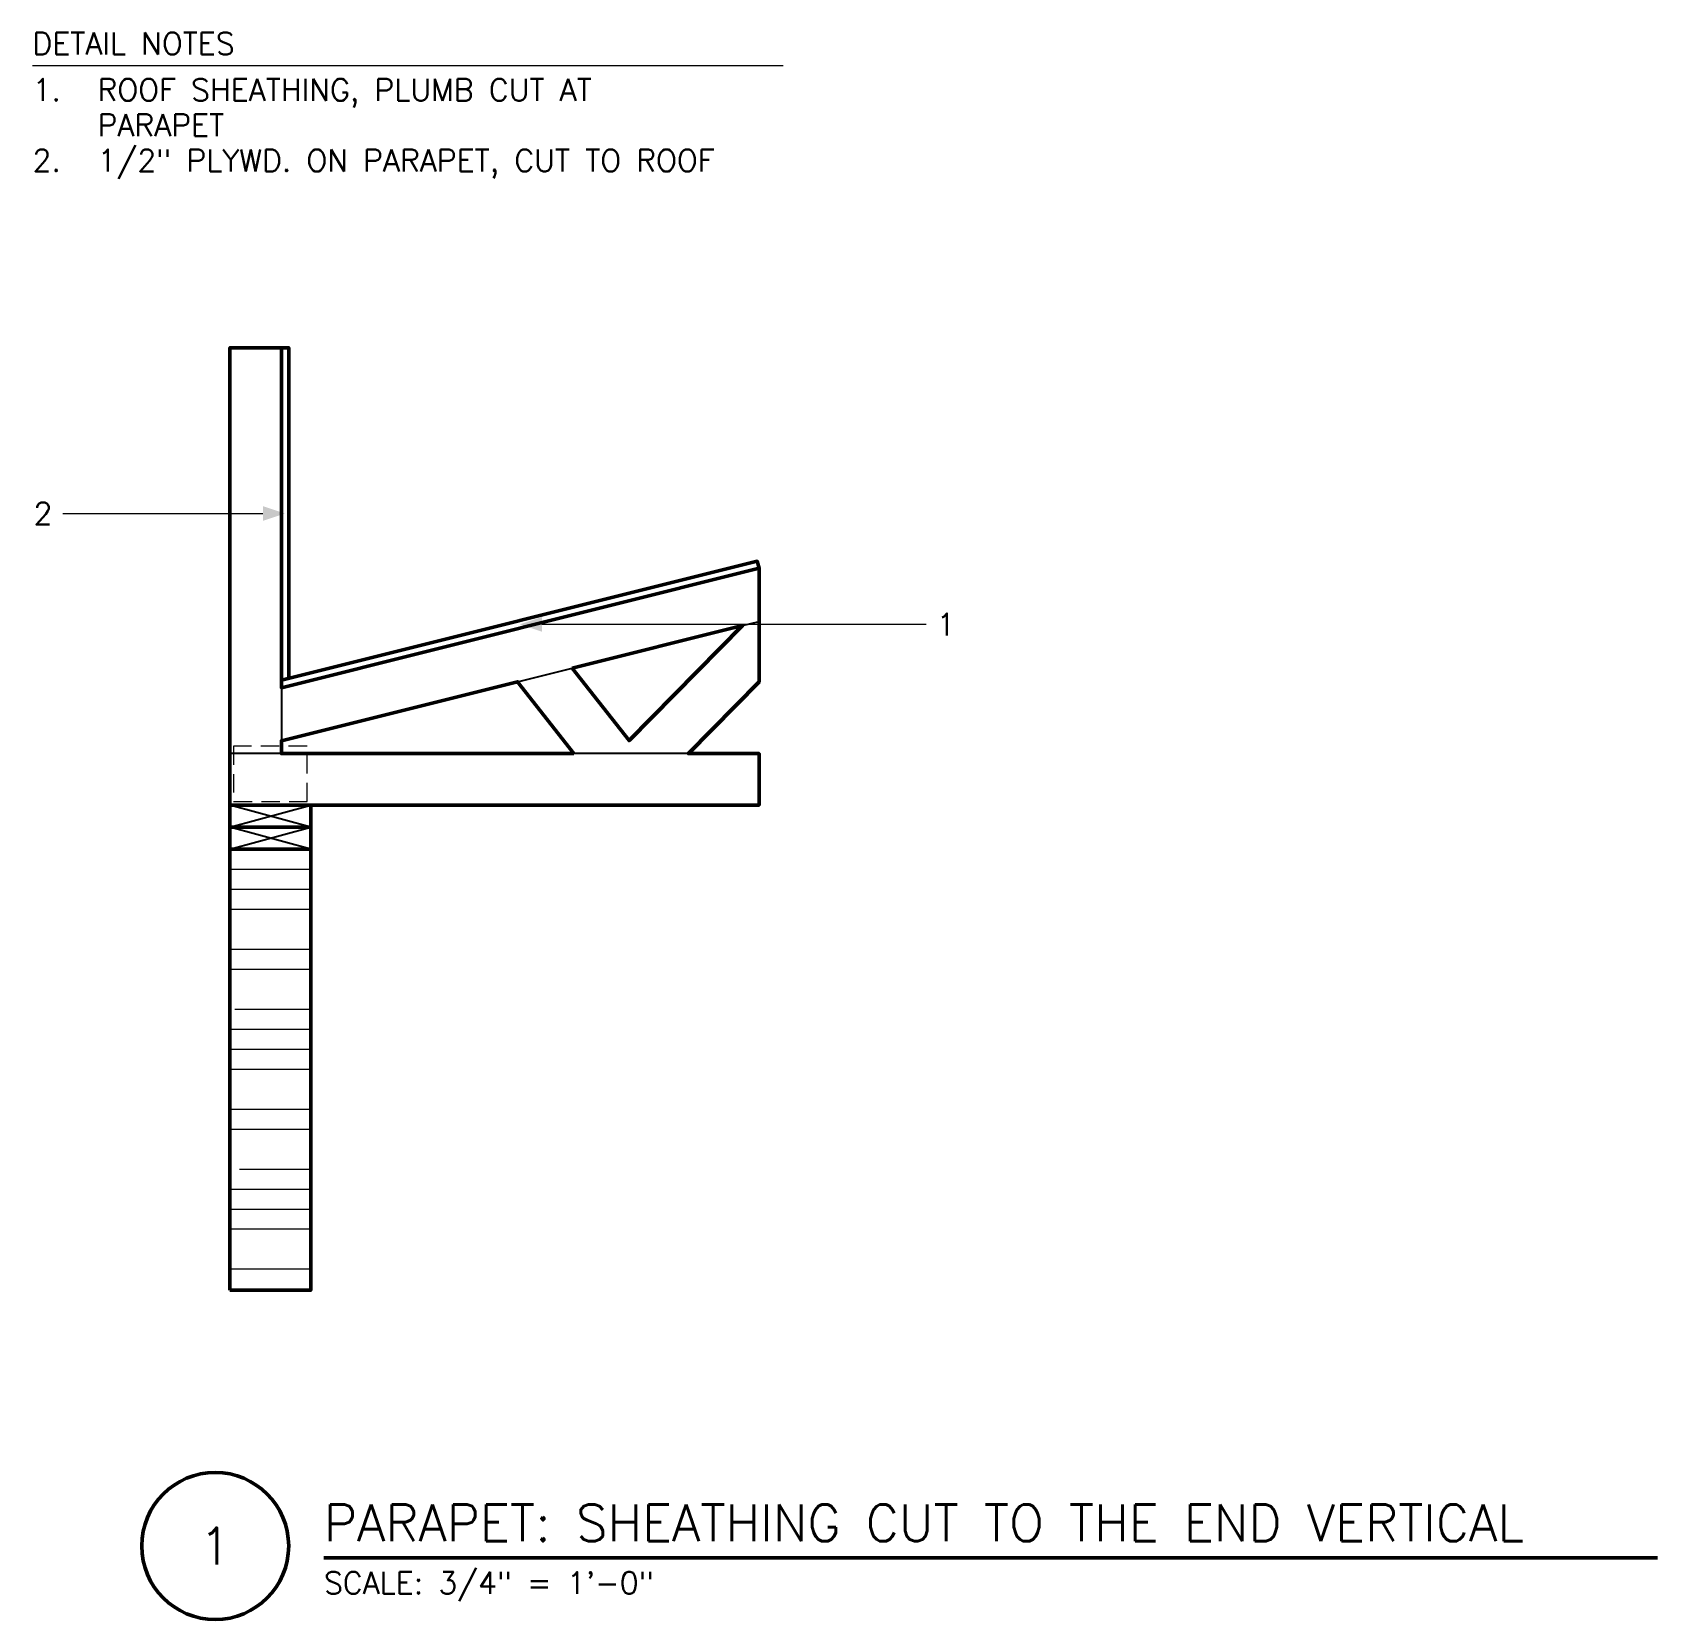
# Model space of a CAD drawing. Header units: inches. Extents: x -13 to 97, y -52 to 56.
import ezdxf
from ezdxf.enums import TextEntityAlignment as Align

# ---------------------------------------------------------------- set-up
doc = ezdxf.new("R2010")
doc.units = ezdxf.units.IN
doc.header["$MEASUREMENT"] = 0
doc.linetypes.add('DASHED', pattern=[1.889764, 1.259843, -0.629921])
for name, color, linetype, lineweight in [('S-ANNO-NOTE', 7, 'CONTINUOUS', 18), ('S-ANNO-TTLB', 7, 'CONTINUOUS', 50), ('S-DETL-BYND', 7, 'CONTINUOUS', 25), ('S-DETL-CUT', 7, 'CONTINUOUS', 50), ('S-DETL-HIDN', 7, 'DASHED', 18), ('S-DETL-PATT', 7, 'CONTINUOUS', 9)]:
    doc.layers.add(name, color=color, linetype=linetype, lineweight=lineweight)
doc.styles.add('KERF', font='romans.shx')

msp = doc.modelspace()

# ---------------------------------------------------------------- hatches: boundary and pattern name
at = {"layer": 'S-ANNO-NOTE', "lineweight": 50}
for points in [[(3.749769, 22.834133), (2.249769, 23.334133), (2.249769, 22.334133)], [(19.719702, 15.295176), (21.219702, 14.795176), (21.219702, 15.795176)]]:
    msp.add_hatch(color=256, dxfattribs=at).paths.add_polyline_path(points)
at = {"layer": 'S-DETL-PATT', "lineweight": 9}
h = msp.add_hatch(dxfattribs=at)
h.set_pattern_fill('KERF-GRAIN', color=256, angle=90, style=0)
h.set_pattern_definition([(0, (0, 0), (6.56, 1.36), [25.6, -6.4, 12.8, -8])])
h.paths.add_polyline_path([(0, -30), (5.5, -30), (5.5, 0), (0, 0)])

# ---------------------------------------------------------------- linework, layer by layer
at = {"layer": 'S-ANNO-NOTE', "lineweight": 18}
for points in [[(-13.428571, 53.307717), (37.642857, 53.307717)], [(-11.36, 22.834133), (-9.36, 22.834133), (2.249769, 22.834133)], [(47.36, 15.295176), (45.36, 15.295176), (21.219702, 15.295176)]]:
    msp.add_lwpolyline(points, dxfattribs=at)
at = {"layer": 'S-ANNO-TTLB', "lineweight": 50}
msp.add_lwpolyline([(-6, -47.4, 1), (4, -47.4, 1)], format="xyb", close=True, dxfattribs=at)
msp.add_lwpolyline([(6.4, -48.2), (97.114286, -48.2)], dxfattribs=at)
at = {"layer": 'S-DETL-BYND', "lineweight": 25}
for points in [[(34.872502, 15.218126), (36, 15.5)], [(19.572721, 11.39318), (23.290675, 12.322669)], [(3.5, 10.982717), (3.5, 7.375)], [(3.5, 6.5), (0, 6.5)], [(31.185865, 6.5), (23.406006, 6.5)], [(0, 1.5), (5.5, 3)], [(5.5, 1.5), (0, 3)], [(0, 0), (5.5, 1.5)], [(5.5, 0), (0, 1.5)]]:
    msp.add_lwpolyline(points, dxfattribs=at)
at = {"layer": 'S-DETL-CUT', "lineweight": 50}
for points in [[(5.5, 3), (36, 3), (36, 6.5), (31.185865, 6.5), (36, 11.377917), (36, 15.5), (36, 19.107717), (3.5, 10.982717), (3.5, 34.107717), (0, 34.107717), (0, 6.5), (0, 3)], [(4, 11.623106), (4, 34.107717), (3.5, 34.107717)], [(36, 19.107717), (35.878732, 19.592789), (3.5, 11.498106)], [(5.5, 1.5), (5.5, 3), (0, 3), (0, 1.5)], [(5.5, 0), (5.5, 1.5), (0, 1.5), (0, 0)]]:
    msp.add_lwpolyline(points, dxfattribs=at)
for points in [[(23.290675, 12.322669), (34.872502, 15.218126), (27.151284, 7.394611)], [(23.406006, 6.5), (3.5, 6.5), (3.5, 7.375), (19.572721, 11.39318)], [(0, -30), (5.5, -30), (5.5, 0), (0, 0)]]:
    msp.add_lwpolyline(points, close=True, dxfattribs=at)
at = {"layer": 'S-DETL-HIDN', "linetype": 'DASHED', "lineweight": 18}
msp.add_lwpolyline([(0.25, 3.25), (5.25, 3.25), (5.25, 7), (0.25, 7)], close=True, dxfattribs=at)

# ---------------------------------------------------------------- texts
at = {"layer": 'S-ANNO-NOTE', "lineweight": 18, "style": 'KERF'}
for s, p in [('DETAIL NOTES', (-13.428571, 54.057717)), ('1.', (-13.428571, 50.907717)), ('ROOF SHEATHING, PLUMB CUT AT', (-9, 50.907717)), ('PARAPET', (-9, 48.507717)), ('2.', (-13.428571, 46.107717)), ('1/2" PLYWD. ON PARAPET, CUT TO ROOF', (-9, 46.107717))]:
    msp.add_text(s, height=1.5, dxfattribs=at).set_placement(p)
for s, p in [('2', (-12.714286, 22.834133)), ('1', (48.714286, 15.295176))]:
    msp.add_text(s, height=1.5, dxfattribs=at).set_placement(p, align=Align.MIDDLE_CENTER)
at = {"layer": 'S-ANNO-TTLB', "lineweight": 50, "style": 'KERF'}
msp.add_text('PARAPET: SHEATHING CUT TO THE END VERTICAL', height=2.5, dxfattribs=at).set_placement((6.4, -47.08))
msp.add_text('1', height=2.5, dxfattribs=at).set_placement((-1, -47.4), align=Align.MIDDLE_CENTER)
at = {"layer": 'S-ANNO-TTLB', "lineweight": 18, "style": 'KERF'}
msp.add_text('SCALE: 3/4" = 1\'-0"', height=1.5, dxfattribs=at).set_placement((6.4, -50.66))

doc.saveas('drawing.dxf')
